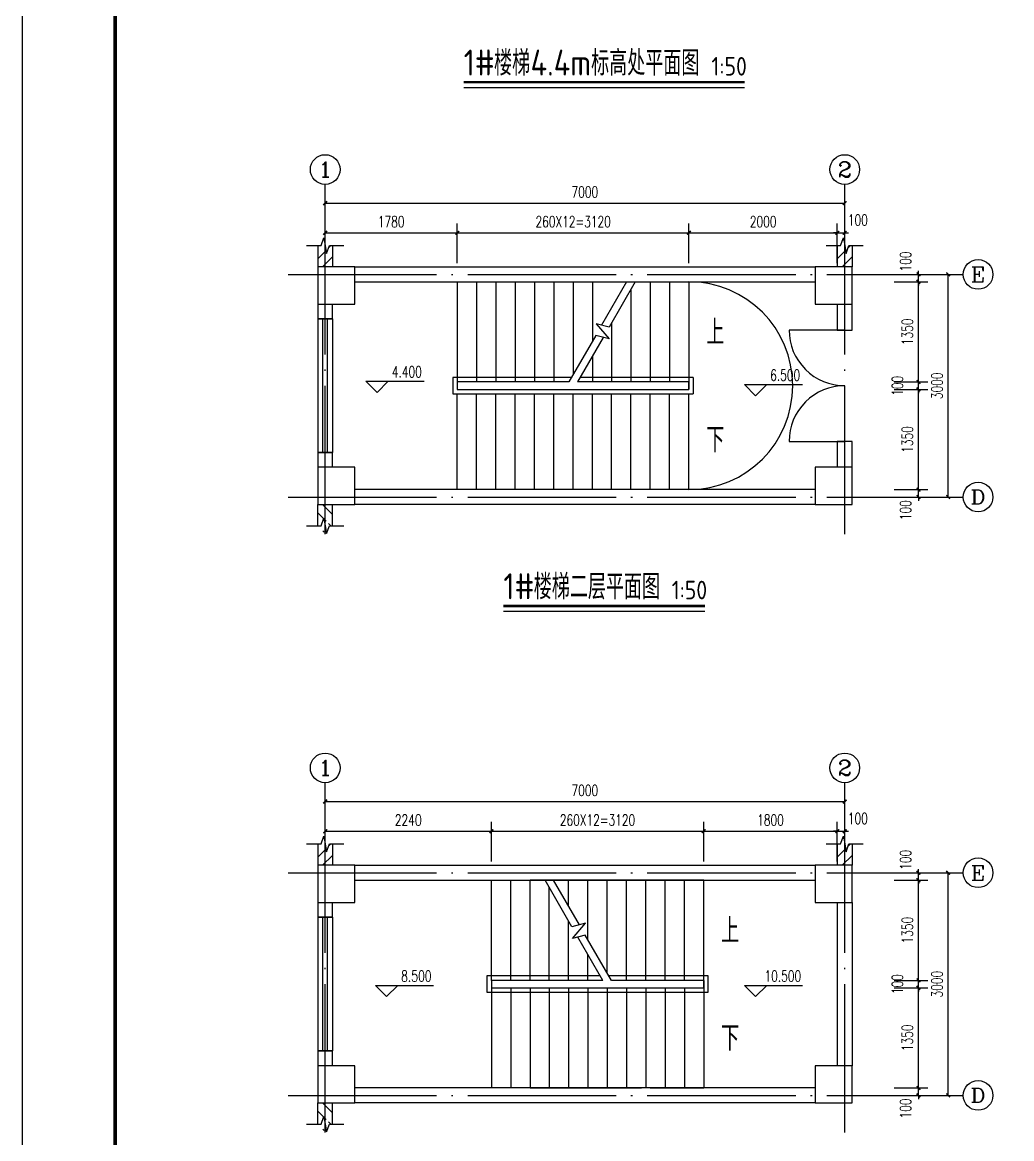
# Model space of a CAD drawing. Extents: x -4747 to 1060961, y -766984 to 396631.
# Drawn here: x 421921 to 435250, y -364415 to -349373 of the extents above; entities that cross this region are included whole.
import ezdxf
from ezdxf.enums import TextEntityAlignment as Align

# ---------------------------------------------------------------- set-up
doc = ezdxf.new("R2010")
doc.units = 0
doc.header["$LTSCALE"] = 1000
doc.header["$MEASUREMENT"] = 0
doc.linetypes.add('DOTE', pattern=[2.42, 2, -0.2, 0.02, -0.2])
doc.layers.get('0').update_dxf_attribs({"linetype": 'CONTINUOUS'})
doc.layers.get('DEFPOINTS').update_dxf_attribs({"linetype": 'CONTINUOUS'})
for name, color, linetype in [('AXIS', 3, 'CONTINUOUS'), ('AXIS_TEXT', 7, 'CONTINUOUS'), ('COLUMN', 9, 'CONTINUOUS'), ('DIM_ELEV', 3, 'CONTINUOUS'), ('DIM_SYMB', 3, 'CONTINUOUS'), ('DOTE', 1, 'DOTE'), ('PUB_DIM', 3, 'CONTINUOUS'), ('PUB_HATCH', 8, 'CONTINUOUS'), ('PUB_TEXT', 7, 'CONTINUOUS'), ('PUB_TITLE', 4, 'CONTINUOUS'), ('STAIR', 2, 'CONTINUOUS'), ('WALL', 6, 'CONTINUOUS'), ('WINDOW', 4, 'CONTINUOUS')]:
    doc.layers.add(name, color=color, linetype=linetype)
doc.styles.add('_TCH_AXIS', font='COMPLEX', dxfattribs={"bigfont": 'GBCBIG'})
doc.styles.add('_TCH_DIM', font='SIMPLEX', dxfattribs={"bigfont": 'GBCBIG'})
doc.styles.add('DIM_FONT', font='SIMPLEX', dxfattribs={"width": 0.7, "bigfont": 'GBCBIG'})
doc.styles.get("Standard").update_dxf_attribs({"font": 'gbenor.shx', "bigfont": 'gbcbig.shx'})
doc.dimstyles.new('DIMN50', dxfattribs={"dimscale": 0.5, "dimtxt": 300, "dimasz": 100, "dimexe": 250, "dimexo": 300, "dimgap": 150, "dimtad": 1, "dimdec": 0, "dimzin": 0, "dimtxsty": 'DIM_FONT', "dimblk": 'ARCHTICK', "dimcen": 0.09, "dimclrt": 7, "dimazin": 3, "dimtfac": 1, "dimtdec": 0, "dimtix": 1, "dimtmove": 0, "dimatfit": 3, "dimtolj": 1, "dimtzin": 0})

# ---------------------------------------------------------------- blocks, each defined once
blk = doc.blocks.new('_ARCHTICK')
at = {"color": 0, "linetype": 'BYBLOCK', "const_width": 0.4}
blk.add_lwpolyline([(-0.5, -0.5), (0.5, 0.5)], dxfattribs=at)
blk = doc.blocks.new('*D391')
at = {"layer": 'DEFPOINTS', "color": 0}
for p in [(433516, -363732), (433516, -363832), (433994, -363732)]:
    blk.add_point(p, dxfattribs=at)
at = {"layer": 'PUB_DIM', "color": 0}
for p, q in [((433994, -363732), (433994, -363682)), ((433666, -363732), (434119, -363732)), ((433666, -363832), (434119, -363832)), ((433994, -363832), (433994, -363732)), ((433994, -363832), (433994, -363882))]:
    blk.add_line(p, q, dxfattribs=at)
at = {"layer": 'PUB_DIM', "color": 0, "xscale": 50, "yscale": 50, "zscale": 50}
for p, rotation in [((433994, -363732), 270), ((433994, -363832), 90)]:
    blk.add_blockref('_ARCHTICK', p, dxfattribs=dict(at, rotation=rotation))
at = {"layer": 'PUB_DIM', "color": 7, "insert": (433821, -364007), "char_height": 150, "attachment_point": 5, "rotation": 90, "style": 'DIM_FONT'}
blk.add_mtext('\\A1;100', dxfattribs=at)
blk = doc.blocks.new('*D392')
at = {"layer": 'DEFPOINTS', "color": 0}
for p in [(433516, -362382), (433994, -362382), (433516, -363732)]:
    blk.add_point(p, dxfattribs=at)
at = {"layer": 'PUB_DIM', "color": 0}
for p, q in [((433666, -362382), (434119, -362382)), ((433994, -363732), (433994, -362382)), ((433666, -363732), (434119, -363732))]:
    blk.add_line(p, q, dxfattribs=at)
at = {"layer": 'PUB_DIM', "color": 0, "xscale": 50, "yscale": 50, "zscale": 50}
for p, rotation in [((433994, -362382), 90), ((433994, -363732), 270)]:
    blk.add_blockref('_ARCHTICK', p, dxfattribs=dict(at, rotation=rotation))
at = {"layer": 'PUB_DIM', "color": 7, "insert": (433844, -363057), "char_height": 150, "attachment_point": 5, "rotation": 90, "style": 'DIM_FONT'}
blk.add_mtext('\\A1;1350', dxfattribs=at)
blk = doc.blocks.new('*D393')
at = {"layer": 'DEFPOINTS', "color": 0}
for p in [(433516, -362282), (433994, -362282), (433516, -362382)]:
    blk.add_point(p, dxfattribs=at)
at = {"layer": 'PUB_DIM', "color": 0}
for p, q in [((433666, -362282), (434119, -362282)), ((433994, -362282), (433994, -362232)), ((433994, -362382), (433994, -362282)), ((433666, -362382), (434119, -362382)), ((433994, -362382), (433994, -362432))]:
    blk.add_line(p, q, dxfattribs=at)
at = {"layer": 'PUB_DIM', "color": 0, "xscale": 50, "yscale": 50, "zscale": 50}
for p, rotation in [((433994, -362282), 270), ((433994, -362382), 90)]:
    blk.add_blockref('_ARCHTICK', p, dxfattribs=dict(at, rotation=rotation))
at = {"layer": 'PUB_DIM', "color": 7, "insert": (433710, -362332), "char_height": 150, "attachment_point": 5, "rotation": 90, "style": 'DIM_FONT'}
blk.add_mtext('\\A1;100', dxfattribs=at)
blk = doc.blocks.new('*D394')
at = {"layer": 'DEFPOINTS', "color": 0}
for p in [(433516, -360932), (433994, -360932), (433516, -362282)]:
    blk.add_point(p, dxfattribs=at)
at = {"layer": 'PUB_DIM', "color": 0}
for p, q in [((433666, -360932), (434119, -360932)), ((433994, -362282), (433994, -360932)), ((433666, -362282), (434119, -362282))]:
    blk.add_line(p, q, dxfattribs=at)
at = {"layer": 'PUB_DIM', "color": 0, "xscale": 50, "yscale": 50, "zscale": 50}
for p, rotation in [((433994, -360932), 90), ((433994, -362282), 270)]:
    blk.add_blockref('_ARCHTICK', p, dxfattribs=dict(at, rotation=rotation))
at = {"layer": 'PUB_DIM', "color": 7, "insert": (433844, -361607), "char_height": 150, "attachment_point": 5, "rotation": 90, "style": 'DIM_FONT'}
blk.add_mtext('\\A1;1350', dxfattribs=at)
blk = doc.blocks.new('*D395')
at = {"layer": 'DEFPOINTS', "color": 0}
for p in [(433516, -360832), (433994, -360832), (433516, -360932)]:
    blk.add_point(p, dxfattribs=at)
at = {"layer": 'PUB_DIM', "color": 0}
for p, q in [((433666, -360832), (434119, -360832)), ((433994, -360832), (433994, -360782)), ((433994, -360932), (433994, -360832)), ((433666, -360932), (434119, -360932)), ((433994, -360932), (433994, -360982))]:
    blk.add_line(p, q, dxfattribs=at)
at = {"layer": 'PUB_DIM', "color": 0, "xscale": 50, "yscale": 50, "zscale": 50}
for p, rotation in [((433994, -360832), 270), ((433994, -360932), 90)]:
    blk.add_blockref('_ARCHTICK', p, dxfattribs=dict(at, rotation=rotation))
at = {"layer": 'PUB_DIM', "color": 7, "insert": (433821, -360657), "char_height": 150, "attachment_point": 5, "rotation": 90, "style": 'DIM_FONT'}
blk.add_mtext('\\A1;100', dxfattribs=at)
blk = doc.blocks.new('*D396')
at = {"layer": 'DEFPOINTS', "color": 0}
for p in [(433516, -360832), (434394, -360832), (433516, -363832)]:
    blk.add_point(p, dxfattribs=at)
at = {"layer": 'PUB_DIM', "color": 0}
for p, q in [((433666, -360832), (434519, -360832)), ((434394, -363832), (434394, -360832)), ((433666, -363832), (434519, -363832))]:
    blk.add_line(p, q, dxfattribs=at)
at = {"layer": 'PUB_DIM', "color": 0, "xscale": 50, "yscale": 50, "zscale": 50}
for p, rotation in [((434394, -360832), 90), ((434394, -363832), 270)]:
    blk.add_blockref('_ARCHTICK', p, dxfattribs=dict(at, rotation=rotation))
at = {"layer": 'PUB_DIM', "color": 7, "insert": (434244, -362332), "char_height": 150, "attachment_point": 5, "rotation": 90, "style": 'DIM_FONT'}
blk.add_mtext('\\A1;3000', dxfattribs=at)
blk = doc.blocks.new('*D397')
at = {"layer": 'DEFPOINTS', "color": 0}
for p in [(433001, -359872), (426001, -360432), (433001, -360432)]:
    blk.add_point(p, dxfattribs=at)
at = {"layer": 'PUB_DIM', "color": 0}
for p, q in [((426001, -360282), (426001, -359747)), ((433001, -360282), (433001, -359747)), ((426001, -359872), (433001, -359872))]:
    blk.add_line(p, q, dxfattribs=at)
at = {"layer": 'PUB_DIM', "color": 0, "xscale": 50, "yscale": 50, "zscale": 50, "rotation": 180}
blk.add_blockref('_ARCHTICK', (426001, -359872), dxfattribs=at)
at = {"layer": 'PUB_DIM', "color": 0, "xscale": 50, "yscale": 50, "zscale": 50}
blk.add_blockref('_ARCHTICK', (433001, -359872), dxfattribs=at)
at = {"layer": 'PUB_DIM', "color": 7, "insert": (429501, -359722), "char_height": 150, "attachment_point": 5, "style": 'DIM_FONT'}
blk.add_mtext('\\A1;7000', dxfattribs=at)
blk = doc.blocks.new('*D398')
at = {"layer": 'DEFPOINTS', "color": 0}
for p in [(428241, -360272), (426001, -360832), (428241, -360832)]:
    blk.add_point(p, dxfattribs=at)
at = {"layer": 'PUB_DIM', "color": 0}
for p, q in [((426001, -360682), (426001, -360147)), ((428241, -360682), (428241, -360147)), ((426001, -360272), (428241, -360272))]:
    blk.add_line(p, q, dxfattribs=at)
at = {"layer": 'PUB_DIM', "color": 0, "xscale": 50, "yscale": 50, "zscale": 50, "rotation": 180}
blk.add_blockref('_ARCHTICK', (426001, -360272), dxfattribs=at)
at = {"layer": 'PUB_DIM', "color": 0, "xscale": 50, "yscale": 50, "zscale": 50}
blk.add_blockref('_ARCHTICK', (428241, -360272), dxfattribs=at)
at = {"layer": 'PUB_DIM', "color": 7, "insert": (427121, -360122), "char_height": 150, "attachment_point": 5, "style": 'DIM_FONT'}
blk.add_mtext('\\A1;2240', dxfattribs=at)
blk = doc.blocks.new('*D399')
at = {"layer": 'DEFPOINTS', "color": 0}
for p in [(431101, -360272), (428241, -360832), (431101, -360832)]:
    blk.add_point(p, dxfattribs=at)
at = {"layer": 'PUB_DIM', "color": 0}
for p, q in [((428241, -360682), (428241, -360147)), ((431101, -360682), (431101, -360147)), ((428241, -360272), (431101, -360272))]:
    blk.add_line(p, q, dxfattribs=at)
at = {"layer": 'PUB_DIM', "color": 0, "xscale": 50, "yscale": 50, "zscale": 50, "rotation": 180}
blk.add_blockref('_ARCHTICK', (428241, -360272), dxfattribs=at)
at = {"layer": 'PUB_DIM', "color": 0, "xscale": 50, "yscale": 50, "zscale": 50}
blk.add_blockref('_ARCHTICK', (431101, -360272), dxfattribs=at)
at = {"layer": 'PUB_DIM', "color": 7, "insert": (429671, -360122), "char_height": 150, "attachment_point": 5, "style": 'DIM_FONT'}
blk.add_mtext('\\A1;260X12=3120', dxfattribs=at)
blk = doc.blocks.new('*D400')
at = {"layer": 'DEFPOINTS', "color": 0}
for p in [(432901, -360272), (431101, -360832), (432901, -360832)]:
    blk.add_point(p, dxfattribs=at)
at = {"layer": 'PUB_DIM', "color": 0}
for p, q in [((431101, -360682), (431101, -360147)), ((432901, -360682), (432901, -360147)), ((431101, -360272), (432901, -360272))]:
    blk.add_line(p, q, dxfattribs=at)
at = {"layer": 'PUB_DIM', "color": 0, "xscale": 50, "yscale": 50, "zscale": 50, "rotation": 180}
blk.add_blockref('_ARCHTICK', (431101, -360272), dxfattribs=at)
at = {"layer": 'PUB_DIM', "color": 0, "xscale": 50, "yscale": 50, "zscale": 50}
blk.add_blockref('_ARCHTICK', (432901, -360272), dxfattribs=at)
at = {"layer": 'PUB_DIM', "color": 7, "insert": (432001, -360122), "char_height": 150, "attachment_point": 5, "style": 'DIM_FONT'}
blk.add_mtext('\\A1;1800', dxfattribs=at)
blk = doc.blocks.new('*D401')
at = {"layer": 'DEFPOINTS', "color": 0}
for p in [(433001, -360272), (432901, -360832), (433001, -360832)]:
    blk.add_point(p, dxfattribs=at)
at = {"layer": 'PUB_DIM', "color": 0}
for p, q in [((432901, -360682), (432901, -360147)), ((433001, -360682), (433001, -360147)), ((432901, -360272), (432851, -360272)), ((432901, -360272), (433001, -360272)), ((433001, -360272), (433051, -360272))]:
    blk.add_line(p, q, dxfattribs=at)
at = {"layer": 'PUB_DIM', "color": 0, "xscale": 50, "yscale": 50, "zscale": 50}
blk.add_blockref('_ARCHTICK', (432901, -360272), dxfattribs=at)
at = {"layer": 'PUB_DIM', "color": 0, "xscale": 50, "yscale": 50, "zscale": 50, "rotation": 180}
blk.add_blockref('_ARCHTICK', (433001, -360272), dxfattribs=at)
at = {"layer": 'PUB_DIM', "color": 7, "insert": (433176, -360100), "char_height": 150, "attachment_point": 5, "style": 'DIM_FONT'}
blk.add_mtext('\\A1;100', dxfattribs=at)
blk = doc.blocks.new('*D402')
at = {"layer": 'DEFPOINTS', "color": 0}
for p in [(433516, -355669), (433994, -355669), (433516, -355769)]:
    blk.add_point(p, dxfattribs=at)
at = {"layer": 'PUB_DIM', "color": 0}
for p, q in [((433666, -355669), (434119, -355669)), ((433994, -355669), (433994, -355619)), ((433994, -355769), (433994, -355669)), ((433666, -355769), (434119, -355769)), ((433994, -355769), (433994, -355819))]:
    blk.add_line(p, q, dxfattribs=at)
at = {"layer": 'PUB_DIM', "color": 0, "xscale": 50, "yscale": 50, "zscale": 50}
for p, rotation in [((433994, -355669), 270), ((433994, -355769), 90)]:
    blk.add_blockref('_ARCHTICK', p, dxfattribs=dict(at, rotation=rotation))
at = {"layer": 'PUB_DIM', "color": 7, "insert": (433821, -355944), "char_height": 150, "attachment_point": 5, "rotation": 90, "style": 'DIM_FONT'}
blk.add_mtext('\\A1;100', dxfattribs=at)
blk = doc.blocks.new('*D403')
at = {"layer": 'DEFPOINTS', "color": 0}
for p in [(433516, -354319), (433994, -354319), (433516, -355669)]:
    blk.add_point(p, dxfattribs=at)
at = {"layer": 'PUB_DIM', "color": 0}
for p, q in [((433666, -354319), (434119, -354319)), ((433994, -355669), (433994, -354319)), ((433666, -355669), (434119, -355669))]:
    blk.add_line(p, q, dxfattribs=at)
at = {"layer": 'PUB_DIM', "color": 0, "xscale": 50, "yscale": 50, "zscale": 50}
for p, rotation in [((433994, -354319), 90), ((433994, -355669), 270)]:
    blk.add_blockref('_ARCHTICK', p, dxfattribs=dict(at, rotation=rotation))
at = {"layer": 'PUB_DIM', "color": 7, "insert": (433844, -354994), "char_height": 150, "attachment_point": 5, "rotation": 90, "style": 'DIM_FONT'}
blk.add_mtext('\\A1;1350', dxfattribs=at)
blk = doc.blocks.new('*D404')
at = {"layer": 'DEFPOINTS', "color": 0}
for p in [(433516, -354219), (433994, -354219), (433516, -354319)]:
    blk.add_point(p, dxfattribs=at)
at = {"layer": 'PUB_DIM', "color": 0}
for p, q in [((433666, -354219), (434119, -354219)), ((433994, -354219), (433994, -354169)), ((433994, -354319), (433994, -354219)), ((433666, -354319), (434119, -354319)), ((433994, -354319), (433994, -354369))]:
    blk.add_line(p, q, dxfattribs=at)
at = {"layer": 'PUB_DIM', "color": 0, "xscale": 50, "yscale": 50, "zscale": 50}
for p, rotation in [((433994, -354219), 270), ((433994, -354319), 90)]:
    blk.add_blockref('_ARCHTICK', p, dxfattribs=dict(at, rotation=rotation))
at = {"layer": 'PUB_DIM', "color": 7, "insert": (433710, -354269), "char_height": 150, "attachment_point": 5, "rotation": 90, "style": 'DIM_FONT'}
blk.add_mtext('\\A1;100', dxfattribs=at)
blk = doc.blocks.new('*D405')
at = {"layer": 'DEFPOINTS', "color": 0}
for p in [(433516, -352869), (433994, -352869), (433516, -354219)]:
    blk.add_point(p, dxfattribs=at)
at = {"layer": 'PUB_DIM', "color": 0}
for p, q in [((433666, -352869), (434119, -352869)), ((433994, -354219), (433994, -352869)), ((433666, -354219), (434119, -354219))]:
    blk.add_line(p, q, dxfattribs=at)
at = {"layer": 'PUB_DIM', "color": 0, "xscale": 50, "yscale": 50, "zscale": 50}
for p, rotation in [((433994, -352869), 90), ((433994, -354219), 270)]:
    blk.add_blockref('_ARCHTICK', p, dxfattribs=dict(at, rotation=rotation))
at = {"layer": 'PUB_DIM', "color": 7, "insert": (433844, -353544), "char_height": 150, "attachment_point": 5, "rotation": 90, "style": 'DIM_FONT'}
blk.add_mtext('\\A1;1350', dxfattribs=at)
blk = doc.blocks.new('*D406')
at = {"layer": 'DEFPOINTS', "color": 0}
for p in [(433516, -352769), (433516, -352869), (433994, -352769)]:
    blk.add_point(p, dxfattribs=at)
at = {"layer": 'PUB_DIM', "color": 0}
for p, q in [((433994, -352769), (433994, -352719)), ((433666, -352769), (434119, -352769)), ((433666, -352869), (434119, -352869)), ((433994, -352869), (433994, -352769)), ((433994, -352869), (433994, -352919))]:
    blk.add_line(p, q, dxfattribs=at)
at = {"layer": 'PUB_DIM', "color": 0, "xscale": 50, "yscale": 50, "zscale": 50}
for p, rotation in [((433994, -352769), 270), ((433994, -352869), 90)]:
    blk.add_blockref('_ARCHTICK', p, dxfattribs=dict(at, rotation=rotation))
at = {"layer": 'PUB_DIM', "color": 7, "insert": (433821, -352594), "char_height": 150, "attachment_point": 5, "rotation": 90, "style": 'DIM_FONT'}
blk.add_mtext('\\A1;100', dxfattribs=at)
blk = doc.blocks.new('*D407')
at = {"layer": 'DEFPOINTS', "color": 0}
for p in [(433516, -352769), (434394, -352769), (433516, -355769)]:
    blk.add_point(p, dxfattribs=at)
at = {"layer": 'PUB_DIM', "color": 0}
for p, q in [((433666, -352769), (434519, -352769)), ((434394, -355769), (434394, -352769)), ((433666, -355769), (434519, -355769))]:
    blk.add_line(p, q, dxfattribs=at)
at = {"layer": 'PUB_DIM', "color": 0, "xscale": 50, "yscale": 50, "zscale": 50}
for p, rotation in [((434394, -352769), 90), ((434394, -355769), 270)]:
    blk.add_blockref('_ARCHTICK', p, dxfattribs=dict(at, rotation=rotation))
at = {"layer": 'PUB_DIM', "color": 7, "insert": (434244, -354269), "char_height": 150, "attachment_point": 5, "rotation": 90, "style": 'DIM_FONT'}
blk.add_mtext('\\A1;3000', dxfattribs=at)
blk = doc.blocks.new('*D408')
at = {"layer": 'DEFPOINTS', "color": 0}
for p in [(433001, -351809), (426001, -352369), (433001, -352369)]:
    blk.add_point(p, dxfattribs=at)
at = {"layer": 'PUB_DIM', "color": 0}
for p, q in [((426001, -352219), (426001, -351684)), ((433001, -352219), (433001, -351684)), ((426001, -351809), (433001, -351809))]:
    blk.add_line(p, q, dxfattribs=at)
at = {"layer": 'PUB_DIM', "color": 0, "xscale": 50, "yscale": 50, "zscale": 50, "rotation": 180}
blk.add_blockref('_ARCHTICK', (426001, -351809), dxfattribs=at)
at = {"layer": 'PUB_DIM', "color": 0, "xscale": 50, "yscale": 50, "zscale": 50}
blk.add_blockref('_ARCHTICK', (433001, -351809), dxfattribs=at)
at = {"layer": 'PUB_DIM', "color": 7, "insert": (429501, -351659), "char_height": 150, "attachment_point": 5, "style": 'DIM_FONT'}
blk.add_mtext('\\A1;7000', dxfattribs=at)
blk = doc.blocks.new('*D409')
at = {"layer": 'DEFPOINTS', "color": 0}
for p in [(427781, -352209), (426001, -352769), (427781, -352769)]:
    blk.add_point(p, dxfattribs=at)
at = {"layer": 'PUB_DIM', "color": 0}
for p, q in [((426001, -352619), (426001, -352084)), ((427781, -352619), (427781, -352084)), ((426001, -352209), (427781, -352209))]:
    blk.add_line(p, q, dxfattribs=at)
at = {"layer": 'PUB_DIM', "color": 0, "xscale": 50, "yscale": 50, "zscale": 50, "rotation": 180}
blk.add_blockref('_ARCHTICK', (426001, -352209), dxfattribs=at)
at = {"layer": 'PUB_DIM', "color": 0, "xscale": 50, "yscale": 50, "zscale": 50}
blk.add_blockref('_ARCHTICK', (427781, -352209), dxfattribs=at)
at = {"layer": 'PUB_DIM', "color": 7, "insert": (426891, -352059), "char_height": 150, "attachment_point": 5, "style": 'DIM_FONT'}
blk.add_mtext('\\A1;1780', dxfattribs=at)
blk = doc.blocks.new('*D410')
at = {"layer": 'DEFPOINTS', "color": 0}
for p in [(430901, -352209), (427781, -352769), (430901, -352769)]:
    blk.add_point(p, dxfattribs=at)
at = {"layer": 'PUB_DIM', "color": 0}
for p, q in [((427781, -352619), (427781, -352084)), ((430901, -352619), (430901, -352084)), ((427781, -352209), (430901, -352209))]:
    blk.add_line(p, q, dxfattribs=at)
at = {"layer": 'PUB_DIM', "color": 0, "xscale": 50, "yscale": 50, "zscale": 50, "rotation": 180}
blk.add_blockref('_ARCHTICK', (427781, -352209), dxfattribs=at)
at = {"layer": 'PUB_DIM', "color": 0, "xscale": 50, "yscale": 50, "zscale": 50}
blk.add_blockref('_ARCHTICK', (430901, -352209), dxfattribs=at)
at = {"layer": 'PUB_DIM', "color": 7, "insert": (429341, -352059), "char_height": 150, "attachment_point": 5, "style": 'DIM_FONT'}
blk.add_mtext('\\A1;260X12=3120', dxfattribs=at)
blk = doc.blocks.new('*D411')
at = {"layer": 'DEFPOINTS', "color": 0}
for p in [(432901, -352209), (430901, -352769), (432901, -352769)]:
    blk.add_point(p, dxfattribs=at)
at = {"layer": 'PUB_DIM', "color": 0}
for p, q in [((430901, -352619), (430901, -352084)), ((432901, -352619), (432901, -352084)), ((430901, -352209), (432901, -352209))]:
    blk.add_line(p, q, dxfattribs=at)
at = {"layer": 'PUB_DIM', "color": 0, "xscale": 50, "yscale": 50, "zscale": 50, "rotation": 180}
blk.add_blockref('_ARCHTICK', (430901, -352209), dxfattribs=at)
at = {"layer": 'PUB_DIM', "color": 0, "xscale": 50, "yscale": 50, "zscale": 50}
blk.add_blockref('_ARCHTICK', (432901, -352209), dxfattribs=at)
at = {"layer": 'PUB_DIM', "color": 7, "insert": (431901, -352059), "char_height": 150, "attachment_point": 5, "style": 'DIM_FONT'}
blk.add_mtext('\\A1;2000', dxfattribs=at)
blk = doc.blocks.new('*D412')
at = {"layer": 'DEFPOINTS', "color": 0}
for p in [(433001, -352209), (432901, -352769), (433001, -352769)]:
    blk.add_point(p, dxfattribs=at)
at = {"layer": 'PUB_DIM', "color": 0}
for p, q in [((432901, -352619), (432901, -352084)), ((433001, -352619), (433001, -352084)), ((432901, -352209), (432851, -352209)), ((432901, -352209), (433001, -352209)), ((433001, -352209), (433051, -352209))]:
    blk.add_line(p, q, dxfattribs=at)
at = {"layer": 'PUB_DIM', "color": 0, "xscale": 50, "yscale": 50, "zscale": 50}
blk.add_blockref('_ARCHTICK', (432901, -352209), dxfattribs=at)
at = {"layer": 'PUB_DIM', "color": 0, "xscale": 50, "yscale": 50, "zscale": 50, "rotation": 180}
blk.add_blockref('_ARCHTICK', (433001, -352209), dxfattribs=at)
at = {"layer": 'PUB_DIM', "color": 7, "insert": (433176, -352037), "char_height": 150, "attachment_point": 5, "style": 'DIM_FONT'}
blk.add_mtext('\\A1;100', dxfattribs=at)
blk = doc.blocks.new('$WINLIB2D$00000001')
at = {"color": 0}
for points in [[(-0.5, 0.5), (-0.5, -0.5)], [(-0.5, 0.5), (0.5, 0.5)], [(0.5, -0.5), (0.5, 0.5)], [(0.5, 0.1667), (-0.5, 0.1667)], [(0.5, -0.1667), (-0.5, -0.1667)], [(-0.5, -0.5), (0.5, -0.5)]]:
    blk.add_lwpolyline(points, dxfattribs=at)

msp = doc.modelspace()

# ---------------------------------------------------------------- linework, layer by layer
at = {"layer": 'AXIS'}
for p, q in [((426001, -352768.8, -2870.4), (426001, -351555.9, -2870.4)), ((433001, -352768.8, -2870.4), (433001, -351555.9, -2870.4)), ((433001, -352768.8, -2870.4), (434597, -352768.8, -2870.4)), ((433001, -355768.8, -2870.4), (434597, -355768.8, -2870.4)), ((426001, -360831.6, -2870.4), (426001, -359618.7, -2870.4)), ((433001, -360831.6, -2870.4), (433001, -359618.7, -2870.4)), ((433001, -360831.6, -2870.4), (434597, -360831.6, -2870.4)), ((433001, -363831.6, -2870.4), (434597, -363831.6, -2870.4))]:
    msp.add_line(p, q, dxfattribs=at)
for centre in [(426001, -351355.9), (433001, -351355.9), (434797, -352768.8), (434797, -355768.8), (426001, -359418.7), (433001, -359418.7), (434797, -360831.6), (434797, -363831.6)]:
    msp.add_circle(centre, 200, dxfattribs=at)
at = {"layer": 'COLUMN'}
for p, q in [((426401, -352668.8), (425901, -352668.8)), ((425901, -352668.8), (425901, -353168.8)), ((426401, -353168.8), (426401, -352668.8)), ((433101, -352668.8), (432601, -352668.8)), ((432601, -352668.8), (432601, -353168.8)), ((433101, -353168.8), (433101, -352668.8)), ((425901, -353168.8), (426401, -353168.8)), ((432601, -353168.8), (433101, -353168.8)), ((426401, -355368.8), (425901, -355368.8)), ((425901, -355368.8), (425901, -355868.8)), ((426401, -355868.8), (426401, -355368.8)), ((433101, -355368.8), (432601, -355368.8)), ((432601, -355368.8), (432601, -355868.8)), ((433101, -355868.8), (433101, -355368.8)), ((425901, -355868.8), (426401, -355868.8)), ((432601, -355868.8), (433101, -355868.8)), ((426401, -360731.6), (425901, -360731.6)), ((425901, -360731.6), (425901, -361231.6)), ((426401, -361231.6), (426401, -360731.6)), ((433101, -360731.6), (432601, -360731.6)), ((432601, -360731.6), (432601, -361231.6)), ((433101, -361231.6), (433101, -360731.6)), ((425901, -361231.6), (426401, -361231.6)), ((432601, -361231.6), (433101, -361231.6)), ((426401, -363431.6), (425901, -363431.6)), ((425901, -363431.6), (425901, -363931.6)), ((426401, -363931.6), (426401, -363431.6)), ((433101, -363431.6), (432601, -363431.6)), ((432601, -363431.6), (432601, -363931.6)), ((433101, -363931.6), (433101, -363431.6)), ((425901, -363931.6), (426401, -363931.6)), ((432601, -363931.6), (433101, -363931.6))]:
    msp.add_line(p, q, dxfattribs=at)
at = {"layer": 'DIM_ELEV'}
for p, q in [((426699.9, -354358.9), (426549.9, -354208.9)), ((426549.9, -354208.9), (427332.4, -354208.9)), ((426699.9, -354358.9), (426849.9, -354208.9)), ((431800, -354404), (431650, -354254)), ((431650, -354254), (432432.5, -354254)), ((431800, -354404), (431950, -354254)), ((426829.1, -362499.9), (426679.1, -362349.9)), ((426679.1, -362349.9), (427461.6, -362349.9)), ((426829.1, -362499.9), (426979.1, -362349.9)), ((431800, -362499.9), (431650, -362349.9)), ((431650, -362349.9), (432432.5, -362349.9)), ((431800, -362499.9), (431950, -362349.9))]:
    msp.add_line(p, q, dxfattribs=at)
at = {"layer": 'DIM_SYMB', "const_width": 35}
for points in [[(427867.5, -350178.6), (431651.1, -350178.6)], [(428402.4, -357235.6), (431116.2, -357235.6)]]:
    msp.add_lwpolyline(points, dxfattribs=at)
at = {"layer": 'DIM_SYMB'}
for points in [[(427867.5, -350248.6), (431651.1, -350248.6)], [(425751, -352380.7), (425944.7, -352380.7), (425982.9, -352275.7), (426020, -352485.7), (426057.2, -352380.7), (426251, -352380.7)], [(432751, -352380.7), (432944.7, -352380.7), (432982.9, -352275.7), (433020, -352485.7), (433057.2, -352380.7), (433251, -352380.7)], [(425751, -356156.9), (425944.7, -356156.9), (425982.9, -356051.9), (426020, -356261.9), (426057.2, -356156.9), (426251, -356156.9)], [(428402.4, -357305.6), (431116.2, -357305.6)], [(425751, -360443.5), (425944.7, -360443.5), (425982.9, -360338.5), (426020, -360548.5), (426057.2, -360443.5), (426251, -360443.5)], [(432751, -360443.5), (432944.7, -360443.5), (432982.9, -360338.5), (433020, -360548.5), (433057.2, -360443.5), (433251, -360443.5)], [(425751, -364219.7), (425944.7, -364219.7), (425982.9, -364114.7), (426020, -364324.7), (426057.2, -364219.7), (426251, -364219.7)]]:
    msp.add_lwpolyline(points, dxfattribs=at)
for points in [[(431030.7, -354993.8, 0, 0, 0), (426880.7, -354993.8, 0, 0, 0), (426880.7, -353543.8, 0, 0, 0), (429300.7, -353543.8, 80, 0, 0), (429600.7, -353543.8, 0, 0, 0)], [(431030.7, -353543.8, 0, 0, 0), (430160.7, -353543.8, 80, 0, 0), (429860.7, -353543.8, 0, 0, 0)], [(431230.7, -363056.6, 0, 0, 0), (427340.7, -363056.6, 0, 0, 0), (427340.7, -361606.6, 0, 0, 0), (428980.7, -361606.6, 80, 0, 0), (429280.7, -361606.6, 0, 0, 0)], [(431230.7, -361606.6, 0, 0, 0), (429840.7, -361606.6, 80, 0, 0), (429540.7, -361606.6, 0, 0, 0)]]:
    msp.add_lwpolyline(points, format="xyseb", dxfattribs=at)
at = {"layer": 'DOTE'}
for p, q in [((426001, -356268.8, -1435.2), (426001, -352268.8, -1435.2)), ((433001, -356268.8, -1435.2), (433001, -352268.8, -1435.2)), ((425501, -352768.8, -1435.2), (433501, -352768.8, -1435.2)), ((425501, -355768.8, -1435.2), (433501, -355768.8, -1435.2)), ((426001, -364331.6, -1435.2), (426001, -360331.6, -1435.2)), ((433001, -364331.6, -1435.2), (433001, -360331.6, -1435.2)), ((425501, -360831.6, -1435.2), (433501, -360831.6, -1435.2)), ((425501, -363831.6, -1435.2), (433501, -363831.6, -1435.2))]:
    msp.add_line(p, q, dxfattribs=at)
at = {"layer": 'PUB_HATCH'}
for p, q in [((425969.7, -352311.9, -1435.2), (425986.4, -352295.3, -1435.2)), ((426045.9, -352412.5, -1435.2), (426077.7, -352380.7, -1435.2)), ((432969.7, -352311.9, -1435.2), (432986.4, -352295.3, -1435.2)), ((433045.9, -352412.5, -1435.2), (433077.7, -352380.7, -1435.2)), ((425901, -352557.5, -1435.2), (426012.9, -352445.6, -1435.2)), ((425966.4, -352668.8, -1435.2), (426101, -352534.3, -1435.2)), ((432901, -352557.5, -1435.2), (433012.9, -352445.6, -1435.2)), ((432966.4, -352668.8, -1435.2), (433101, -352534.3, -1435.2)), ((425966.4, -355868.8, -1435.2), (426101, -356003.3, -1435.2)), ((425901, -355980.1, -1435.2), (426012.9, -356092, -1435.2)), ((426045.9, -356125.1, -1435.2), (426077.7, -356156.9, -1435.2)), ((425969.7, -356225.7, -1435.2), (425986.4, -356242.3, -1435.2)), ((425969.7, -360374.7, -1435.2), (425986.4, -360358.1, -1435.2)), ((432969.7, -360374.7, -1435.2), (432986.4, -360358.1, -1435.2)), ((425901, -360620.3, -1435.2), (426012.9, -360508.3, -1435.2)), ((426045.9, -360475.3, -1435.2), (426077.7, -360443.5, -1435.2)), ((432901, -360620.3, -1435.2), (433012.9, -360508.3, -1435.2)), ((433045.9, -360475.3, -1435.2), (433077.7, -360443.5, -1435.2)), ((425966.4, -360731.6, -1435.2), (426101, -360597, -1435.2)), ((432966.4, -360731.6, -1435.2), (433101, -360597, -1435.2)), ((425966.4, -363931.6, -1435.2), (426101, -364066.1, -1435.2)), ((425901, -364042.9, -1435.2), (426012.9, -364154.8, -1435.2)), ((425969.7, -364288.4, -1435.2), (425986.4, -364305.1, -1435.2)), ((426045.9, -364187.8, -1435.2), (426077.7, -364219.7, -1435.2))]:
    msp.add_line(p, q, dxfattribs=at)
at = {"layer": 'PUB_TITLE'}
msp.add_lwpolyline([(421920.8, -374864.3), (481370.8, -374864.3), (481370.8, -332814.3), (421920.8, -332814.3)], close=True, dxfattribs=at)
at = {"layer": 'PUB_TITLE', "const_width": 50}
msp.add_lwpolyline([(423170.8, -374364.3), (480870.8, -374364.3), (480870.8, -333314.3), (423170.8, -333314.3)], close=True, dxfattribs=at)
at = {"layer": 'STAIR'}
for p, q in [((427780.7, -352868.8), (427780.7, -354218.8)), ((428040.7, -352868.8), (428040.7, -354218.8)), ((428300.7, -352868.8), (428300.7, -354218.8)), ((428560.7, -352868.8), (428560.7, -354218.8)), ((428760.7, -352868.8), (431100.7, -352868.8)), ((428820.7, -352868.8), (428820.7, -354218.8)), ((429080.7, -352868.8), (429080.7, -354218.8)), ((429340.7, -352868.8), (429340.7, -354119.3)), ((429600.7, -352868.8), (429600.7, -353669)), ((430062.7, -352868.8), (429725.7, -353452.6)), ((430178.2, -352868.8), (429825.7, -353479.4)), ((430380.7, -352868.8), (430380.7, -354218.8)), ((430640.7, -352868.8), (430640.7, -354218.8)), ((430900.7, -352868.8), (430900.7, -354218.8)), ((430120.7, -352968.3), (430120.7, -354218.8)), ((429825.7, -353479.4), (429653.3, -353433.2)), ((429653.3, -353433.2), (429826.2, -353639.3)), ((429860.7, -353418.6), (429860.7, -354218.8)), ((429645.8, -353590.9), (429283.3, -354218.8)), ((429745.8, -353617.7), (429398.8, -354218.8)), ((429826.2, -353639.3), (429645.8, -353590.9)), ((429600.7, -353869), (429600.7, -354218.8)), ((429317.9, -354158.8), (427720.7, -354158.8)), ((427720.7, -354158.8), (427720.7, -354378.8)), ((429283.3, -354218.8), (427780.7, -354218.8)), ((429283.3, -354218.8), (427780.7, -354218.8)), ((427780.7, -354218.8), (427780.7, -354318.8)), ((430900.7, -354218.8), (429398.8, -354218.8)), ((430900.7, -354218.8), (429398.8, -354218.8)), ((430960.7, -354158.8), (429433.4, -354158.8)), ((430900.7, -354318.8), (430900.7, -354218.8)), ((430900.7, -354218.8), (430900.7, -354318.8)), ((430960.7, -354158.8), (430960.7, -354378.8)), ((427720.7, -354378.8), (430960.7, -354378.8)), ((427780.7, -354318.8), (430900.7, -354318.8)), ((427780.7, -354318.8), (430900.7, -354318.8)), ((427780.7, -355668.8), (427780.7, -354378.8)), ((428040.7, -355668.8), (428040.7, -354378.8)), ((428300.7, -355668.8), (428300.7, -354378.8)), ((428560.7, -355668.8), (428560.7, -354378.8)), ((428820.7, -355668.8), (428820.7, -354378.8)), ((429080.7, -355668.8), (429080.7, -354378.8)), ((429340.7, -355668.8), (429340.7, -354378.8)), ((429600.7, -355668.8), (429600.7, -354378.8)), ((429860.7, -355668.8), (429860.7, -354378.8)), ((430120.7, -355668.8), (430120.7, -354378.8)), ((430380.7, -355668.8), (430380.7, -354378.8)), ((430640.7, -355668.8), (430640.7, -354378.8)), ((430900.7, -355668.8), (430900.7, -354378.8)), ((429860.7, -355668.8), (429860.7, -355319)), ((430262.7, -355668.8), (428760.7, -355668.8)), ((431100.7, -355668.8), (430378.2, -355668.8)), ((428240.7, -362281.6), (428240.7, -360931.6)), ((428500.7, -362281.6), (428500.7, -360931.6)), ((428760.7, -362281.6), (428760.7, -360931.6)), ((431101, -360931.6), (428761, -360931.6)), ((429325.8, -361559.5), (428963.3, -360931.6)), ((429425.8, -361532.7), (429078.8, -360931.6)), ((429280.7, -361281.4), (429280.7, -360931.6)), ((429540.7, -361731.7), (429540.7, -360931.6)), ((429800.7, -362182.1), (429800.7, -360931.6)), ((430060.7, -362281.6), (430060.7, -360931.6)), ((430320.7, -362281.6), (430320.7, -360931.6)), ((430580.7, -362281.6), (430580.7, -360931.6)), ((430840.7, -362281.6), (430840.7, -360931.6)), ((431100.7, -362281.6), (431100.7, -360931.6)), ((429020.7, -362281.6), (429020.7, -361031.1)), ((429280.7, -362281.6), (429280.7, -361481.4)), ((429506.2, -361511.1), (429325.8, -361559.5)), ((429333.3, -361717.2), (429506.2, -361511.1)), ((429505.7, -361671), (429333.3, -361717.2)), ((429742.7, -362281.6), (429405.7, -361697.8)), ((429858.2, -362281.6), (429505.7, -361671)), ((429540.7, -362281.6), (429540.7, -361931.7)), ((429708.1, -362221.6), (428180.7, -362221.6)), ((428180.7, -362221.6), (428180.7, -362441.6)), ((429742.7, -362281.6), (428240.7, -362281.6)), ((429742.7, -362281.6), (428240.7, -362281.6)), ((428240.7, -362281.6), (428240.7, -362381.6)), ((431160.7, -362221.6), (429823.6, -362221.6)), ((431100.7, -362281.6), (429858.2, -362281.6)), ((431100.7, -362281.6), (429858.2, -362281.6)), ((431100.7, -362381.6), (431100.7, -362281.6)), ((431100.7, -362281.6), (431100.7, -362381.6)), ((431160.7, -362441.6), (431160.7, -362221.6)), ((428180.7, -362441.6), (431160.7, -362441.6)), ((428240.7, -362381.6), (431100.7, -362381.6)), ((428240.7, -362381.6), (428240.7, -363731.6)), ((428240.7, -362381.6), (431100.7, -362381.6)), ((428500.7, -362381.6), (428500.7, -363731.6)), ((428760.7, -362381.6), (428760.7, -363731.6)), ((429020.7, -362381.6), (429020.7, -363731.6)), ((429280.7, -362381.6), (429280.7, -363731.6)), ((429540.7, -362381.6), (429540.7, -363731.6)), ((429800.7, -362381.6), (429800.7, -363731.6)), ((430060.7, -362381.6), (430060.7, -363731.6)), ((430320.7, -362381.6), (430320.7, -363731.6)), ((430580.7, -362381.6), (430580.7, -363731.6)), ((430840.7, -362381.6), (430840.7, -363731.6)), ((431100.7, -362381.6), (431100.7, -363731.6)), ((428761, -363731.6), (430262.9, -363731.6)), ((430378.4, -363731.6), (431101, -363731.6))]:
    msp.add_line(p, q, dxfattribs=at)
msp.add_arc((430900.7, -354268.8), 1400, 270, 90, dxfattribs=at)
at = {"layer": 'WALL'}
for p, q in [((425901, -352380.7, -1435.2), (425901, -352668.8, -1435.2)), ((426101, -352380.7, -1435.2), (426101, -352668.8, -1435.2)), ((432901, -352380.7, -1435.2), (432901, -352668.8, -1435.2)), ((433101, -352380.7, -1435.2), (433101, -352668.8, -1435.2)), ((426401, -352668.8), (432601, -352668.8)), ((426401, -352868.8), (432601, -352868.8)), ((425901, -353168.8), (425901, -353368.8)), ((426101, -353368.8), (426101, -353168.8)), ((432901, -353168.8), (432901, -353518.8)), ((433101, -353518.8), (433101, -353168.8)), ((425901, -353368.8), (426101, -353368.8)), ((432901, -353518.8), (433101, -353518.8)), ((433101, -355018.8), (432901, -355018.8)), ((432901, -355018.8), (432901, -355368.8)), ((433101, -355368.8), (433101, -355018.8)), ((426101, -355168.8), (425901, -355168.8)), ((425901, -355168.8), (425901, -355368.8)), ((426101, -355368.8), (426101, -355168.8)), ((432601, -355668.8), (426401, -355668.8)), ((425901, -356156.9, -1435.2), (425901, -355868.8, -1435.2)), ((426101, -356156.9, -1435.2), (426101, -355868.8, -1435.2)), ((432601, -355868.8), (426401, -355868.8)), ((425901, -360443.5, -1435.2), (425901, -360731.6, -1435.2)), ((426101, -360443.5, -1435.2), (426101, -360731.6, -1435.2)), ((432901, -360443.5, -1435.2), (432901, -360731.6, -1435.2)), ((433101, -360443.5, -1435.2), (433101, -360731.6, -1435.2)), ((426401, -360731.6), (432601, -360731.6)), ((426401, -360931.6), (432601, -360931.6)), ((425901, -361231.6), (425901, -361431.6)), ((426101, -361431.6), (426101, -361231.6)), ((432901, -361231.6), (432901, -363431.6)), ((433101, -361231.6), (433101, -363431.6)), ((425901, -361431.6), (426101, -361431.6)), ((426101, -363231.6), (425901, -363231.6)), ((425901, -363231.6), (425901, -363431.6)), ((426101, -363431.6), (426101, -363231.6)), ((432601, -363731.6), (426401, -363731.6)), ((425901, -364219.7, -1435.2), (425901, -363931.6, -1435.2)), ((426101, -364219.7, -1435.2), (426101, -363931.6, -1435.2)), ((432601, -363931.6), (426401, -363931.6))]:
    msp.add_line(p, q, dxfattribs=at)
at = {"layer": 'WINDOW', "extrusion": (-1.22465e-16, 4.8084e-30, -1)}
msp.add_lwpolyline([(-433001, -353518.8), (-432251, -353518.8, -0.4142136), (-433001, -354268.8, -0.4142136), (-432251, -355018.8), (-433001, -355018.8)], format="xyb", dxfattribs=at)

# ---------------------------------------------------------------- block references
at = {"layer": 'WINDOW', "xscale": -1800, "yscale": -200, "zscale": -1800, "rotation": 90}
for p in [(426001, -354268.8), (426001, -362331.6)]:
    msp.add_blockref('$WINLIB2D$00000001', p, dxfattribs=at)

# ---------------------------------------------------------------- texts
at = {"layer": 'AXIS_TEXT', "style": '_TCH_AXIS'}
for s, height, width, p, p2 in [('1', 204, 2.211009, (425905.1, -351457.9), (426096.9, -351457.9)), ('2', 204, 1.395753, (432905.1, -351457.9), (433096.9, -351457.9)), ('E', 199.3, 1.306368, (434698.7, -352868.5), (434895.4, -352868.5)), ('D', 194.7, 1.288493, (434696.4, -355866.2), (434897.7, -355866.2)), ('1', 204, 2.211009, (425905.1, -359520.7), (426096.9, -359520.7)), ('2', 204, 1.395753, (432905.1, -359520.7), (433096.9, -359520.7)), ('E', 199.3, 1.306368, (434698.7, -360931.2), (434895.4, -360931.2)), ('D', 194.7, 1.288493, (434696.4, -363928.9), (434897.7, -363928.9))]:
    msp.add_text(s, height=height, dxfattribs=dict(at, width=width)).set_placement(p, p2, align=Align.FIT)
at = {"layer": 'PUB_TEXT'}
for s, height, p in [('楼梯', 337.59, (428275.8, -350090)), ('标高处平面图', 337.59, (429584, -350090)), ('1#', 350, (427867.5, -350090)), ('4.4m', 350, (428767.3, -350090)), ('1:50', 250, (431205.1, -350090)), ('1#', 350, (428402.4, -357147)), ('楼梯二层平面图', 337.59, (428810.7, -357147)), ('1:50', 250, (430670.2, -357147))]:
    msp.add_text(s, height=height, dxfattribs=at).set_placement(p)
at = {"layer": 'PUB_TEXT', "style": '_TCH_DIM'}
for s, p in [('上', (431135.7, -353718.8)), ('下', (431135.7, -355168.8)), ('上', (431335.7, -361781.6)), ('下', (431335.7, -363231.6))]:
    msp.add_text(s, height=337.6, dxfattribs=at).set_placement(p)
at = {"layer": 'PUB_TEXT', "style": '_TCH_DIM', "width": 0.705882}
for s, p in [('4.400', (426897.4, -354156.4)), ('6.500', (431997.5, -354201.5)), ('8.500', (427026.6, -362297.4)), ('10.500', (431917.5, -362297.4))]:
    msp.add_text(s, height=148.75, dxfattribs=at).set_placement(p)

# ---------------------------------------------------------------- dimensions: what is measured, and where the dimension line sits
at = {"layer": 'PUB_DIM'}
for p1, p2, distance, picture, middle in [((426001, -352368.8), (433001, -352368.8), 559.3, '*D408', (429501, -351659.5)), ((426001, -352768.8), (427780.7, -352768.8), 559.3, '*D409', (426890.9, -352059.5)), ((430900.7, -352768.8), (432901, -352768.8), 559.3, '*D411', (431900.9, -352059.5)), ((433515.8, -355768.8), (433515.8, -352768.8), -878.1, '*D407', (434243.9, -354268.8)), ((433515.8, -354218.8), (433515.8, -352868.8), -478.1, '*D405', (433843.9, -353543.8)), ((433515.8, -355668.8), (433515.8, -354318.8), -478.1, '*D403', (433843.9, -354993.8)), ((426001, -360431.6), (433001, -360431.6), 559.3, '*D397', (429501, -359722.2)), ((426001, -360831.6), (428241, -360831.6), 559.3, '*D398', (427121, -360122.2)), ((431100.7, -360831.6), (432901, -360831.6), 559.3, '*D400', (432000.9, -360122.2)), ((433515.8, -363831.6), (433515.8, -360831.6), -878.1, '*D396', (434243.9, -362331.6)), ((433515.8, -362281.6), (433515.8, -360931.6), -478.1, '*D394', (433843.9, -361606.6)), ((433515.8, -363731.6), (433515.8, -362381.6), -478.1, '*D392', (433843.9, -363056.6))]:
    dim = msp.add_aligned_dim(p1=p1, p2=p2, distance=distance, dimstyle='DIMN50', dxfattribs=at)
    dim.commit()
    dim.dimension.update_dxf_attribs({"geometry": picture, "text_midpoint": middle})
for p1, p2, picture, middle in [((427780.7, -352768.8), (430900.7, -352768.8), '*D410', (429340.7, -352059.5)), ((428241, -360831.6), (431100.7, -360831.6), '*D399', (429670.9, -360122.2))]:
    dim = msp.add_aligned_dim(p1=p1, p2=p2, distance=559.3, text='260X12=3120', dimstyle='DIMN50', dxfattribs=at)
    dim.commit()
    dim.dimension.update_dxf_attribs({"geometry": picture, "text_midpoint": middle})
for base, p1, p2, angle, picture, middle in [((433001, -352209.5), (432901, -352768.8), (433001, -352768.8), 0, '*D412', (433176, -352037)), ((433993.9, -352768.8), (433515.8, -352868.8), (433515.8, -352768.8), 90, '*D406', (433821.4, -352593.8)), ((433993.9, -354218.8), (433515.8, -354318.8), (433515.8, -354218.8), 90, '*D404', (433710.1, -354268.8)), ((433993.9, -355668.8), (433515.8, -355768.8), (433515.8, -355668.8), 90, '*D402', (433821.4, -355943.8)), ((433001, -360272.2), (432901, -360831.6), (433001, -360831.6), 0, '*D401', (433176, -360099.7)), ((433993.9, -360831.6), (433515.8, -360931.6), (433515.8, -360831.6), 90, '*D395', (433821.4, -360656.6)), ((433993.9, -362281.6), (433515.8, -362381.6), (433515.8, -362281.6), 90, '*D393', (433710.1, -362331.6)), ((433993.9, -363731.6), (433515.8, -363831.6), (433515.8, -363731.6), 90, '*D391', (433821.4, -364006.6))]:
    dim = msp.add_linear_dim(base=base, p1=p1, p2=p2, angle=angle, dimstyle='DIMN50', dxfattribs=at)
    dim.commit()
    dim.dimension.update_dxf_attribs({"geometry": picture, "text_midpoint": middle, "dimtype": 129})

doc.saveas('drawing.dxf')
